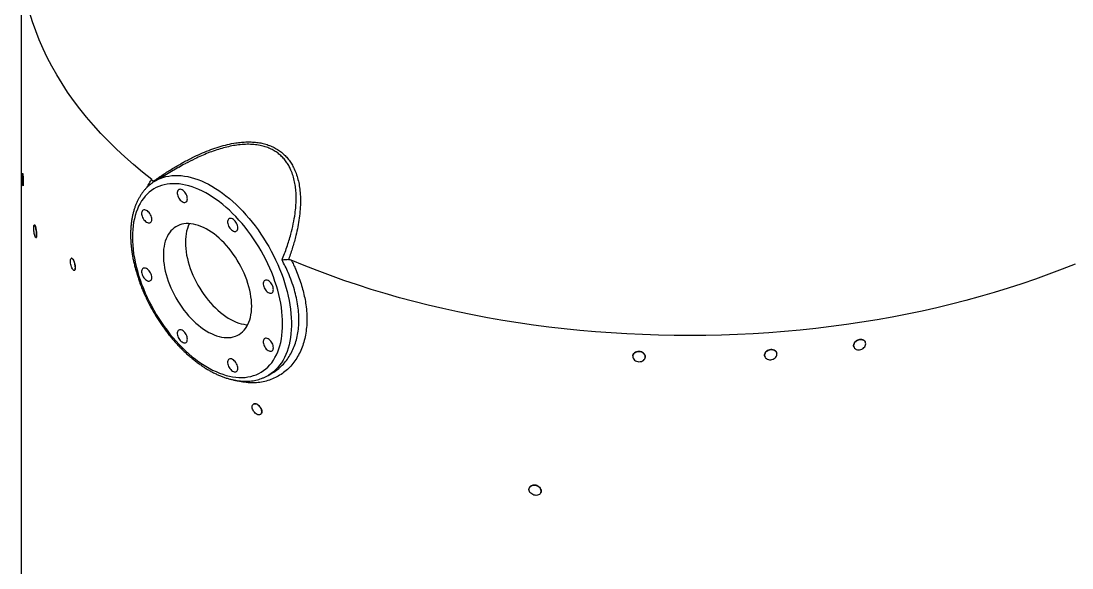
# Model space of a CAD drawing. Header units: millimetres. Extents: x 0 to 594, y 0 to 420.
# Drawn here: x 57.9 to 114, y 73.4 to 102.6 of the extents above; entities that cross this region are included whole.
import ezdxf

# ---------------------------------------------------------------- set-up
doc = ezdxf.new("R2010")
doc.units = ezdxf.units.MM

msp = doc.modelspace()

# ---------------------------------------------------------------- linework, layer by layer
at = {"color": 7, "linetype": 'Continuous', "lineweight": 25}
for p, q in [((57.9295, 106.3348), (57.9295, 44.5952)), ((66.3513, 94.7702), (65.1162, 94.0572)), ((58.0119, 94.4542), (58.0114, 94.4542)), ((58.0397, 93.7881), (58.0402, 93.7882)), ((64.9778, 93.9701), (64.9754, 94.0133)), ((65.1162, 94.0572), (65.1282, 94.0641)), ((58.6653, 91.6911), (58.6344, 91.6842)), ((58.7152, 91.0256), (58.747, 91.0264)), ((60.6196, 89.9152), (60.6191, 89.915)), ((60.7759, 89.2671), (60.7765, 89.2672)), ((102.9786, 85.446), (102.9783, 85.4467)), ((90.5703, 84.712), (90.5702, 84.7111)), ((97.606, 84.7028), (97.6061, 84.7019)), ((98.2577, 84.8432), (98.2575, 84.844)), ((102.373, 85.1673), (102.3733, 85.1666)), ((91.2315, 84.6268), (91.2316, 84.6276)), ((71.1157, 83.6646), (71.3139, 83.779)), ((71.12, 83.6671), (71.1157, 83.6646)), ((70.3336, 82.1322), (70.3331, 82.1319)), ((70.7087, 81.5811), (70.7092, 81.5814)), ((85.0479, 77.6661), (85.0475, 77.6653)), ((85.6648, 77.4135), (85.6651, 77.4143))]:
    msp.add_line(p, q, dxfattribs=at)
at = {"color": 7, "linetype": 'Continuous', "lineweight": 25, "flags": 128}
for points in [[(64.9054, 94.1188), (64.4119, 94.5137), (63.9347, 94.9152), (63.4741, 95.3231), (63.0305, 95.7373), (62.6039, 96.1573), (62.1947, 96.5831), (61.8031, 97.0144), (61.4294, 97.4509), (61.0736, 97.8924), (60.7361, 98.3386), (60.417, 98.7894), (60.1165, 99.2443), (59.8347, 99.7033), (59.5719, 100.166), (59.3282, 100.6321), (59.1037, 101.1015), (58.8984, 101.5738), (58.7127, 102.0487), (58.5465, 102.5261), (58.3999, 103.0056)], [(58.0255, 93.849), (58.0207, 93.8917), (58.0161, 93.9431), (58.0119, 94.0015), (58.0082, 94.0644), (58.0052, 94.1295), (58.0029, 94.1943), (58.0015, 94.2563), (58.001, 94.3131), (58.0015, 94.3625), (58.0029, 94.4026), (58.0052, 94.4319), (58.0082, 94.4493), (58.0119, 94.4541), (58.0161, 94.4461), (58.0207, 94.4256), (58.0255, 94.3933)], [(58.0255, 94.3933), (58.0303, 94.3507), (58.0349, 94.2992), (58.0391, 94.2409), (58.0428, 94.1779), (58.0458, 94.1128), (58.0481, 94.048), (58.0495, 93.986), (58.05, 93.9293), (58.0495, 93.8798), (58.0481, 93.8397), (58.0458, 93.8104), (58.0428, 93.793), (58.0391, 93.7882), (58.0349, 93.7963), (58.0303, 93.8168), (58.0255, 93.849)], [(71.8872, 86.4117), (71.883, 86.6247), (71.8706, 86.842), (71.8498, 87.0633), (71.8209, 87.288), (71.7838, 87.5157), (71.7386, 87.7458), (71.6854, 87.9781), (71.6243, 88.2118), (71.5554, 88.4466), (71.479, 88.682), (71.395, 88.9175), (71.3038, 89.1526), (71.2055, 89.3868), (71.1003, 89.6196), (70.9884, 89.8506), (70.8701, 90.0792), (70.7456, 90.3051), (70.6152, 90.5276), (70.479, 90.7464), (70.3375, 90.9611), (70.1909, 91.1711), (70.0396, 91.376), (69.8837, 91.5754), (69.7237, 91.769), (69.5598, 91.9562), (69.3925, 92.1367), (69.2221, 92.3101), (69.0488, 92.4761), (68.8732, 92.6344), (68.6955, 92.7845), (68.5161, 92.9262), (68.3353, 93.0593), (68.1537, 93.1833), (67.9714, 93.2981), (67.789, 93.4034), (67.6068, 93.499), (67.4251, 93.5847), (67.2444, 93.6603), (67.065, 93.7258), (66.8873, 93.7808), (66.7116, 93.8254), (66.5384, 93.8594), (66.3679, 93.8827), (66.2006, 93.8954), (66.0368, 93.8974), (65.8768, 93.8886), (65.7209, 93.8691), (65.5695, 93.839), (65.4229, 93.7982), (65.2814, 93.747), (65.1453, 93.6853), (65.0148, 93.6134), (64.8903, 93.5313), (64.772, 93.4393), (64.6601, 93.3375), (64.5549, 93.2261), (64.4566, 93.1054), (64.3654, 92.9756), (64.2815, 92.837), (64.205, 92.6899), (64.1362, 92.5346), (64.0751, 92.3714), (64.0219, 92.2006), (63.9767, 92.0226), (63.9396, 91.8378), (63.9106, 91.6465), (63.8899, 91.4492), (63.8774, 91.2462), (63.8733, 91.038), (63.8774, 90.825), (63.8899, 90.6077), (63.9106, 90.3864), (63.9396, 90.1617), (63.9767, 89.934), (64.0219, 89.7039), (64.0751, 89.4717), (64.1362, 89.2379), (64.205, 89.0031), (64.2815, 88.7677), (64.3654, 88.5322), (64.4566, 88.2971), (64.5549, 88.0629), (64.6601, 87.8301), (64.772, 87.5991), (64.8903, 87.3705), (65.0148, 87.1446), (65.1453, 86.9221), (65.2814, 86.7033), (65.4229, 86.4886), (65.5695, 86.2786), (65.7209, 86.0737), (65.8768, 85.8743), (66.0368, 85.6808), (66.2006, 85.4935), (66.3679, 85.313), (66.5384, 85.1396), (66.7116, 84.9736), (66.8873, 84.8153), (67.065, 84.6652), (67.2444, 84.5235), (67.4251, 84.3905), (67.6068, 84.2664), (67.789, 84.1516), (67.9714, 84.0463), (68.1537, 83.9507), (68.3353, 83.865), (68.5161, 83.7894), (68.6955, 83.7239), (68.8732, 83.6689), (69.0488, 83.6243), (69.2221, 83.5903), (69.3925, 83.567), (69.5598, 83.5543), (69.7237, 83.5524), (69.8837, 83.5611), (70.0396, 83.5806), (70.1909, 83.6107), (70.3375, 83.6515), (70.479, 83.7027), (70.6152, 83.7644), (70.7456, 83.8363), (70.8701, 83.9184), (70.9884, 84.0104), (71.1003, 84.1122), (71.2055, 84.2236), (71.3038, 84.3443), (71.395, 84.4741), (71.479, 84.6127), (71.5554, 84.7598), (71.6243, 84.9151), (71.6854, 85.0783), (71.7386, 85.2491), (71.7838, 85.4271), (71.8209, 85.6119), (71.8498, 85.8032), (71.8706, 86.0005), (71.883, 86.2035), (71.8872, 86.4117)], [(66.8073, 93.091), (66.803, 93.1494), (66.79, 93.211), (66.7689, 93.2737), (66.7404, 93.3356), (66.7053, 93.3946), (66.6647, 93.449), (66.62, 93.4968), (66.5726, 93.5367), (66.5241, 93.5672), (66.4759, 93.5875), (66.4297, 93.5968), (66.3869, 93.5949), (66.3489, 93.5819), (66.317, 93.5581), (66.292, 93.5243), (66.275, 93.4816), (66.2663, 93.4314), (66.2663, 93.3753), (66.275, 93.3151), (66.292, 93.2527), (66.317, 93.1901), (66.3489, 93.1294), (66.3869, 93.0725), (66.4297, 93.0212), (66.4759, 92.9772), (66.5241, 92.9418), (66.5726, 92.9163), (66.62, 92.9015), (66.6647, 92.8977), (66.7053, 92.9052), (66.7404, 92.9237), (66.7689, 92.9526), (66.79, 92.991), (66.803, 93.0376), (66.8073, 93.091)], [(64.9066, 91.9934), (64.9023, 92.0518), (64.8894, 92.1134), (64.8683, 92.1761), (64.8397, 92.238), (64.8046, 92.2971), (64.764, 92.3514), (64.7194, 92.3992), (64.672, 92.4391), (64.6234, 92.4696), (64.5753, 92.4899), (64.5291, 92.4992), (64.4863, 92.4973), (64.4483, 92.4843), (64.4163, 92.4605), (64.3914, 92.4267), (64.3743, 92.384), (64.3656, 92.3338), (64.3656, 92.2777), (64.3743, 92.2175), (64.3914, 92.1551), (64.4163, 92.0925), (64.4483, 92.0318), (64.4863, 91.9749), (64.5291, 91.9236), (64.5753, 91.8796), (64.6234, 91.8442), (64.672, 91.8187), (64.7194, 91.8039), (64.764, 91.8001), (64.8046, 91.8076), (64.8397, 91.8261), (64.8683, 91.855), (64.8894, 91.8934), (64.9023, 91.9401), (64.9066, 91.9934)], [(69.4952, 91.5393), (69.4909, 91.5977), (69.478, 91.6593), (69.4569, 91.722), (69.4283, 91.7839), (69.3932, 91.8429), (69.3526, 91.8973), (69.308, 91.9451), (69.2606, 91.9849), (69.212, 92.0155), (69.1639, 92.0358), (69.1177, 92.0451), (69.0749, 92.0432), (69.0369, 92.0302), (69.0049, 92.0063), (68.98, 91.9726), (68.9629, 91.9299), (68.9542, 91.8797), (68.9542, 91.8236), (68.9629, 91.7633), (68.98, 91.701), (69.0049, 91.6384), (69.0369, 91.5777), (69.0749, 91.5208), (69.1177, 91.4695), (69.1639, 91.4254), (69.212, 91.3901), (69.2606, 91.3646), (69.308, 91.3497), (69.3526, 91.346), (69.3932, 91.3535), (69.4283, 91.372), (69.4569, 91.4009), (69.478, 91.4393), (69.4909, 91.4859), (69.4952, 91.5393)], [(58.6068, 91.5424), (58.608, 91.5902), (58.6117, 91.6296), (58.6177, 91.6591), (58.6258, 91.6776), (58.6357, 91.6844), (58.6471, 91.6793), (58.6595, 91.6625), (58.6725, 91.6345), (58.6856, 91.5965), (58.6983, 91.5497), (58.7102, 91.4959), (58.7209, 91.437), (58.73, 91.3752), (58.7371, 91.3126), (58.7419, 91.2515), (58.7444, 91.1942), (58.7444, 91.1427), (58.7419, 91.0989), (58.7371, 91.0643), (58.73, 91.0402), (58.7209, 91.0275), (58.7102, 91.0267), (58.6983, 91.0377), (58.6856, 91.0601), (58.6725, 91.0933), (58.6595, 91.1359), (58.6471, 91.1864), (58.6357, 91.243), (58.6258, 91.3036), (58.6177, 91.3661), (58.6117, 91.4282), (58.608, 91.4877), (58.6068, 91.5424)], [(70.2372, 87.3642), (70.2331, 87.5278), (70.2207, 87.6956), (70.2001, 87.8671), (70.1713, 88.0416), (70.1345, 88.2184), (70.0897, 88.3971), (70.0372, 88.5769), (69.9772, 88.7572), (69.9097, 88.9374), (69.8351, 89.1168), (69.7537, 89.2949), (69.6657, 89.471), (69.5714, 89.6444), (69.4712, 89.8147), (69.3654, 89.9811), (69.2543, 90.143), (69.1385, 90.3), (69.0182, 90.4515), (68.8939, 90.5969), (68.7661, 90.7357), (68.6351, 90.8675), (68.5015, 90.9917), (68.3657, 91.108), (68.2282, 91.2159), (68.0895, 91.3151), (67.9501, 91.4051), (67.8104, 91.4858), (67.6709, 91.5567), (67.5322, 91.6177), (67.3947, 91.6686), (67.2589, 91.7091), (67.1253, 91.7391), (66.9944, 91.7585), (66.8665, 91.7673), (66.7423, 91.7654), (66.622, 91.7528), (66.5061, 91.7295), (66.3951, 91.6957), (66.2893, 91.6515), (66.189, 91.597), (66.0948, 91.5324), (66.0067, 91.458), (65.9253, 91.3739), (65.8507, 91.2806), (65.7833, 91.1782), (65.7232, 91.0673), (65.6707, 90.9481), (65.626, 90.8211), (65.5891, 90.6868), (65.5604, 90.5455), (65.5397, 90.3979), (65.5273, 90.2444), (65.5232, 90.0855), (65.5273, 89.9219), (65.5397, 89.7541), (65.5604, 89.5826), (65.5891, 89.4082), (65.626, 89.2313), (65.6707, 89.0526), (65.7232, 88.8729), (65.7833, 88.6925), (65.8507, 88.5123), (65.9253, 88.3329), (66.0067, 88.1548), (66.0948, 87.9787), (66.189, 87.8053), (66.2893, 87.6351), (66.3951, 87.4687), (66.5061, 87.3067), (66.622, 87.1497), (66.7423, 86.9982), (66.8665, 86.8528), (66.9944, 86.714), (67.1253, 86.5822), (67.2589, 86.458), (67.3947, 86.3417), (67.5322, 86.2338), (67.6709, 86.1346), (67.8104, 86.0446), (67.9501, 85.9639), (68.0895, 85.893), (68.2282, 85.832), (68.3657, 85.7811), (68.5015, 85.7407), (68.6351, 85.7106), (68.7661, 85.6912), (68.8939, 85.6824), (69.0182, 85.6843), (69.1385, 85.6969), (69.2543, 85.7202), (69.3654, 85.754), (69.4712, 85.7982), (69.5714, 85.8527), (69.6657, 85.9173), (69.7537, 85.9917), (69.8351, 86.0758), (69.9097, 86.1691), (69.9772, 86.2715), (70.0372, 86.3824), (70.0897, 86.5016), (70.1345, 86.6286), (70.1713, 86.7629), (70.2001, 86.9042), (70.2207, 87.0518), (70.2331, 87.2053), (70.2372, 87.3642)], [(66.9106, 91.7654), (66.9017, 91.7476), (66.8492, 91.6285), (66.8045, 91.5015), (66.7677, 91.3671), (66.7389, 91.2259), (66.7183, 91.0782), (66.7058, 90.9247), (66.7017, 90.7659), (66.7058, 90.6022), (66.7183, 90.4344), (66.7389, 90.263), (66.7677, 90.0885), (66.8045, 89.9116), (66.8492, 89.733), (66.9017, 89.5532), (66.9618, 89.3729), (67.0292, 89.1927), (67.1038, 89.0132), (67.1852, 88.8351), (67.2733, 88.6591), (67.3676, 88.4856), (67.4678, 88.3154), (67.5736, 88.149), (67.6846, 87.987), (67.8005, 87.83), (67.9208, 87.6785), (68.0451, 87.5331), (68.1729, 87.3943), (68.3038, 87.2625), (68.4375, 87.1383), (68.5732, 87.022), (68.7107, 86.9141), (68.8494, 86.815), (68.9889, 86.7249), (69.1286, 86.6443), (69.268, 86.5733), (69.4067, 86.5123), (69.5442, 86.4615), (69.68, 86.421), (69.8136, 86.391), (69.9446, 86.3715), (70.0284, 86.3646)], [(60.6975, 89.3189), (60.6723, 89.3587), (60.6482, 89.4075), (60.6259, 89.4633), (60.6063, 89.5241), (60.5903, 89.5874), (60.5784, 89.6508), (60.5711, 89.712), (60.5686, 89.7685), (60.5711, 89.8182), (60.5784, 89.8592), (60.5903, 89.8898), (60.6063, 89.909), (60.6259, 89.916), (60.6482, 89.9104), (60.6723, 89.8926), (60.6975, 89.8632)], [(60.6975, 89.8632), (60.7226, 89.8234), (60.7468, 89.7746), (60.7691, 89.7188), (60.7886, 89.658), (60.8047, 89.5947), (60.8166, 89.5313), (60.8239, 89.4701), (60.8264, 89.4136), (60.8239, 89.3639), (60.8166, 89.3229), (60.8047, 89.2923), (60.7886, 89.2731), (60.7691, 89.2662), (60.7468, 89.2717), (60.7226, 89.2895), (60.6975, 89.3189)], [(114.1725, 89.6099), (113.48, 89.3319), (112.7763, 89.0635), (112.0618, 88.8047), (111.3368, 88.5559), (110.6018, 88.317), (109.8573, 88.0882), (109.1035, 87.8697), (108.341, 87.6615), (107.5701, 87.4639), (106.7914, 87.2768), (106.0051, 87.1005), (105.2119, 86.935), (104.4121, 86.7803), (103.6062, 86.6367), (102.7946, 86.5041), (101.9777, 86.3827), (101.1562, 86.2725), (100.3303, 86.1735), (99.5006, 86.0859), (98.6675, 86.0097), (97.8316, 85.9448), (96.9932, 85.8915), (96.1528, 85.8496), (95.311, 85.8192), (94.4682, 85.8004), (93.6248, 85.7931), (92.7814, 85.7973), (91.9383, 85.8131), (91.0962, 85.8404), (90.2554, 85.8792), (89.4165, 85.9296), (88.5798, 85.9913), (87.7459, 86.0646), (86.9153, 86.1492), (86.0883, 86.2451), (85.2656, 86.3523), (84.4475, 86.4708), (83.6344, 86.6004), (82.8269, 86.7411), (82.0255, 86.8929), (81.2304, 87.0555), (80.4423, 87.229), (79.6615, 87.4132), (78.8885, 87.608), (78.1238, 87.8134), (77.3676, 88.0292), (76.6206, 88.2552), (75.883, 88.4915), (75.1553, 88.7377), (74.438, 88.9938), (73.7314, 89.2597), (73.0359, 89.5352), (72.3518, 89.8201)], [(64.9066, 88.8895), (64.9023, 88.9479), (64.8894, 89.0095), (64.8683, 89.0722), (64.8397, 89.1341), (64.8046, 89.1931), (64.764, 89.2475), (64.7194, 89.2953), (64.672, 89.3351), (64.6234, 89.3657), (64.5753, 89.386), (64.5291, 89.3953), (64.4863, 89.3934), (64.4483, 89.3803), (64.4163, 89.3565), (64.3914, 89.3228), (64.3743, 89.2801), (64.3656, 89.2299), (64.3656, 89.1738), (64.3743, 89.1135), (64.3914, 89.0511), (64.4163, 88.9886), (64.4483, 88.9279), (64.4863, 88.8709), (64.5291, 88.8197), (64.5753, 88.7756), (64.6234, 88.7403), (64.672, 88.7148), (64.7194, 88.6999), (64.764, 88.6962), (64.8046, 88.7037), (64.8397, 88.7222), (64.8683, 88.7511), (64.8894, 88.7895), (64.9023, 88.8361), (64.9066, 88.8895)], [(71.3959, 88.2473), (71.3916, 88.3057), (71.3786, 88.3672), (71.3575, 88.4299), (71.329, 88.4918), (71.2939, 88.5509), (71.2533, 88.6052), (71.2086, 88.6531), (71.1612, 88.6929), (71.1127, 88.7235), (71.0645, 88.7437), (71.0183, 88.7531), (70.9755, 88.7512), (70.9375, 88.7381), (70.9056, 88.7143), (70.8806, 88.6805), (70.8636, 88.6378), (70.8549, 88.5876), (70.8549, 88.5315), (70.8636, 88.4713), (70.8806, 88.4089), (70.9056, 88.3463), (70.9375, 88.2856), (70.9755, 88.2287), (71.0183, 88.1774), (71.0645, 88.1334), (71.1127, 88.0981), (71.1612, 88.0726), (71.2086, 88.0577), (71.2533, 88.054), (71.2939, 88.0615), (71.329, 88.08), (71.3575, 88.1089), (71.3786, 88.1473), (71.3916, 88.1939), (71.3959, 88.2473)], [(66.8073, 85.5975), (66.803, 85.6559), (66.79, 85.7174), (66.7689, 85.7801), (66.7404, 85.842), (66.7053, 85.9011), (66.6647, 85.9554), (66.62, 86.0033), (66.5726, 86.0431), (66.5241, 86.0736), (66.4759, 86.0939), (66.4297, 86.1032), (66.3869, 86.1014), (66.3489, 86.0883), (66.317, 86.0645), (66.292, 86.0307), (66.275, 85.988), (66.2663, 85.9378), (66.2663, 85.8817), (66.275, 85.8215), (66.292, 85.7591), (66.317, 85.6965), (66.3489, 85.6358), (66.3869, 85.5789), (66.4297, 85.5276), (66.4759, 85.4836), (66.5241, 85.4483), (66.5726, 85.4227), (66.62, 85.4079), (66.6647, 85.4041), (66.7053, 85.4116), (66.7404, 85.4302), (66.7689, 85.4591), (66.79, 85.4974), (66.803, 85.5441), (66.8073, 85.5975)], [(71.3959, 85.1433), (71.3916, 85.2017), (71.3786, 85.2633), (71.3575, 85.326), (71.329, 85.3879), (71.2939, 85.447), (71.2533, 85.5013), (71.2086, 85.5491), (71.1612, 85.589), (71.1127, 85.6195), (71.0645, 85.6398), (71.0183, 85.6491), (70.9755, 85.6472), (70.9375, 85.6342), (70.9056, 85.6104), (70.8806, 85.5766), (70.8636, 85.5339), (70.8549, 85.4837), (70.8549, 85.4276), (70.8636, 85.3674), (70.8806, 85.305), (70.9056, 85.2424), (70.9375, 85.1817), (70.9755, 85.1248), (71.0183, 85.0735), (71.0645, 85.0295), (71.1127, 84.9941), (71.1612, 84.9686), (71.2086, 84.9538), (71.2533, 84.95), (71.2939, 84.9575), (71.329, 84.976), (71.3575, 85.0049), (71.3786, 85.0433), (71.3916, 85.0899), (71.3959, 85.1433)], [(102.676, 85.5785), (102.6131, 85.5636), (102.5527, 85.5388), (102.497, 85.5051), (102.4482, 85.4637), (102.4082, 85.4163), (102.3784, 85.3647), (102.3601, 85.3108), (102.3539, 85.2567), (102.3601, 85.2046), (102.3784, 85.1563), (102.4082, 85.1139), (102.4482, 85.0788), (102.497, 85.0524), (102.5527, 85.0359), (102.6131, 85.0297), (102.676, 85.0341)], [(102.676, 85.0341), (102.7388, 85.049), (102.7992, 85.0738), (102.8549, 85.1075), (102.9037, 85.1489), (102.9438, 85.1963), (102.9736, 85.2479), (102.9919, 85.3018), (102.9981, 85.3558), (102.9919, 85.408), (102.9736, 85.4562), (102.9438, 85.4987), (102.9037, 85.5338), (102.8549, 85.5601), (102.7992, 85.5767), (102.7388, 85.5829), (102.676, 85.5785)], [(90.9009, 84.9411), (90.836, 84.9386), (90.7737, 84.9258), (90.7162, 84.9031), (90.6658, 84.8714), (90.6245, 84.8319), (90.5937, 84.7861), (90.5748, 84.7359), (90.5684, 84.6831), (90.5748, 84.6297), (90.5937, 84.5778), (90.6245, 84.5295), (90.6658, 84.4865), (90.7162, 84.4505), (90.7737, 84.4229), (90.836, 84.4047), (90.9009, 84.3967)], [(90.9009, 84.3967), (90.9657, 84.3992), (91.0281, 84.4121), (91.0856, 84.4348), (91.1359, 84.4665), (91.1773, 84.506), (91.208, 84.5517), (91.2269, 84.602), (91.2333, 84.6548), (91.2269, 84.7082), (91.208, 84.76), (91.1773, 84.8084), (91.1359, 84.8514), (91.0856, 84.8874), (91.0281, 84.915), (90.9657, 84.9331), (90.9009, 84.9411)], [(97.9319, 85.0447), (97.8674, 85.0348), (97.8053, 85.0149), (97.7482, 84.9856), (97.698, 84.9481), (97.6569, 84.9039), (97.6263, 84.8546), (97.6075, 84.8022), (97.6012, 84.7486), (97.6075, 84.696), (97.6263, 84.6463), (97.6569, 84.6014), (97.698, 84.5632), (97.7482, 84.5329), (97.8053, 84.5119), (97.8674, 84.5009), (97.9319, 84.5004)], [(97.9319, 84.5004), (97.9964, 84.5102), (98.0585, 84.5302), (98.1157, 84.5595), (98.1658, 84.597), (98.2069, 84.6412), (98.2375, 84.6905), (98.2563, 84.7429), (98.2627, 84.7964), (98.2563, 84.8491), (98.2375, 84.8988), (98.2069, 84.9436), (98.1658, 84.9819), (98.1157, 85.0121), (98.0585, 85.0331), (97.9964, 85.0442), (97.9319, 85.0447)], [(69.4952, 84.0457), (69.4909, 84.1041), (69.478, 84.1657), (69.4569, 84.2284), (69.4283, 84.2903), (69.3932, 84.3494), (69.3526, 84.4037), (69.308, 84.4515), (69.2606, 84.4914), (69.212, 84.5219), (69.1639, 84.5422), (69.1177, 84.5515), (69.0749, 84.5496), (69.0369, 84.5366), (69.0049, 84.5128), (68.98, 84.479), (68.9629, 84.4363), (68.9542, 84.3861), (68.9542, 84.33), (68.9629, 84.2698), (68.98, 84.2074), (69.0049, 84.1448), (69.0369, 84.0841), (69.0749, 84.0272), (69.1177, 83.9759), (69.1639, 83.9319), (69.212, 83.8965), (69.2606, 83.871), (69.308, 83.8562), (69.3526, 83.8524), (69.3932, 83.8599), (69.4283, 83.8784), (69.4569, 83.9073), (69.478, 83.9457), (69.4909, 83.9924), (69.4952, 84.0457)], [(70.5209, 81.5843), (70.4712, 81.6138), (70.4235, 81.6526), (70.3795, 81.6992), (70.341, 81.7519), (70.3093, 81.8086), (70.2858, 81.8672), (70.2713, 81.9253), (70.2665, 81.9808), (70.2713, 82.0315), (70.2858, 82.0755), (70.3093, 82.1111), (70.341, 82.1368), (70.3795, 82.1519), (70.4235, 82.1555), (70.4712, 82.1477), (70.5209, 82.1286)], [(70.5209, 82.1286), (70.5705, 82.0992), (70.6182, 82.0603), (70.6622, 82.0137), (70.7008, 81.961), (70.7324, 81.9043), (70.7559, 81.8457), (70.7704, 81.7876), (70.7753, 81.7321), (70.7704, 81.6814), (70.7559, 81.6374), (70.7324, 81.6019), (70.7008, 81.5761), (70.6622, 81.5611), (70.6182, 81.5574), (70.5705, 81.5653), (70.5209, 81.5843)], [(85.3562, 77.2672), (85.2929, 77.2811), (85.232, 77.3048), (85.1759, 77.3376), (85.1268, 77.3782), (85.0864, 77.4249), (85.0564, 77.476), (85.038, 77.5296), (85.0317, 77.5835), (85.038, 77.6358), (85.0564, 77.6843), (85.0864, 77.7273), (85.1268, 77.7631), (85.1759, 77.7902), (85.232, 77.8078), (85.2929, 77.815), (85.3562, 77.8116)], [(85.3562, 77.8116), (85.4195, 77.7978), (85.4804, 77.774), (85.5364, 77.7412), (85.5856, 77.7007), (85.626, 77.654), (85.6559, 77.6028), (85.6744, 77.5493), (85.6806, 77.4953), (85.6744, 77.4431), (85.6559, 77.3945), (85.626, 77.3515), (85.5856, 77.3158), (85.5364, 77.2886), (85.4804, 77.2711), (85.4195, 77.2639), (85.3562, 77.2672)]]:
    msp.add_lwpolyline(points, dxfattribs=at)
at = {"color": 8, "linetype": 'Continuous', "lineweight": 25, "flags": 128}
msp.add_lwpolyline([(65.1282, 94.0641), (65.2171, 94.1117), (65.357, 94.1755), (65.5022, 94.2289), (65.6526, 94.2719), (65.8078, 94.3042), (65.9676, 94.3258), (66.1315, 94.3368), (66.2993, 94.337), (66.4707, 94.3266), (66.6453, 94.3054), (66.8227, 94.2736), (67.0027, 94.2311), (67.1849, 94.1782), (67.3689, 94.1149), (67.5544, 94.0412), (67.741, 93.9575), (67.9283, 93.8637), (68.1159, 93.7602), (68.3036, 93.647), (68.4909, 93.5245), (68.6775, 93.3929), (68.8629, 93.2524), (69.0469, 93.1033), (69.2291, 92.9459), (69.4091, 92.7805), (69.5866, 92.6074), (69.7612, 92.427), (69.9325, 92.2396), (70.1004, 92.0456), (70.2643, 91.8454), (70.424, 91.6393), (70.5792, 91.4278), (70.7296, 91.2113), (70.8749, 90.9901), (71.0147, 90.7648), (71.1489, 90.5358), (71.2772, 90.3035), (71.3992, 90.0683), (71.5149, 89.8308), (71.6239, 89.5914), (71.726, 89.3506), (71.821, 89.1088), (71.9088, 88.8665), (71.9892, 88.6242), (72.062, 88.3824), (72.1271, 88.1415), (72.1843, 87.902), (72.2335, 87.6644), (72.2747, 87.4292), (72.3078, 87.1967), (72.3326, 86.9675), (72.3492, 86.742), (72.3575, 86.5207), (72.3575, 86.3039), (72.3492, 86.0922), (72.3326, 85.8858), (72.3078, 85.6853), (72.2747, 85.491), (72.2335, 85.3033), (72.1843, 85.1226), (72.1271, 84.9492), (72.062, 84.7834), (71.9892, 84.6256), (71.9088, 84.4761), (71.821, 84.3352), (71.726, 84.2032), (71.6239, 84.0802), (71.5149, 83.9667), (71.3992, 83.8627), (71.2772, 83.7685), (71.1489, 83.6842), (71.12, 83.6671)], dxfattribs=at)
at = {"color": 7, "linetype": 'Continuous', "lineweight": 25}
for points, knots in [([(64.9754, 94.0133), (64.9869, 94.0214), (65.0413, 94.0601), (65.2587, 94.2132), (65.6326, 94.4655), (66.1385, 94.7817), (66.6549, 95.0767), (67.1476, 95.3296), (67.6144, 95.5428), (68.0532, 95.7189), (68.4969, 95.8697), (68.9428, 95.9907), (69.3417, 96.0687), (69.6915, 96.1112), (69.9923, 96.1279), (70.2889, 96.1231), (70.5784, 96.0954), (70.8576, 96.0431), (71.1241, 95.9643), (71.3761, 95.8599), (71.6116, 95.731), (71.8277, 95.5783), (72.022, 95.4022), (72.1947, 95.206), (72.3459, 94.9923), (72.487, 94.7424), (72.6106, 94.4534), (72.7115, 94.1251), (72.7822, 93.7843), (72.8287, 93.4039), (72.8456, 92.9841), (72.8281, 92.5258), (72.7787, 92.0627), (72.701, 91.598), (72.5864, 91.0782), (72.4272, 90.5047), (72.2828, 90.0756), (72.2025, 89.856), (72.198, 89.8438)], [0, 0, 0, 0, 0.0028037, 0.0132975, 0.0529667, 0.0926869, 0.1323858, 0.1720262, 0.2040503, 0.2362036, 0.2683522, 0.300411, 0.3323556, 0.3541812, 0.3761098, 0.3980491, 0.4199311, 0.4417176, 0.4633936, 0.4851651, 0.5069326, 0.5286029, 0.5502354, 0.5719519, 0.5936835, 0.6153366, 0.643028, 0.6708172, 0.69864, 0.7263774, 0.7613824, 0.7964822, 0.8316564, 0.8668348, 0.9019057, 0.9495481, 0.9971963, 1, 1, 1, 1]), ([(66.7029, 94.9663), (66.6973, 94.9634), (66.5782, 94.9025), (66.4626, 94.8336), (66.3525, 94.768)], [0, 0, 0, 0, 0.0474093, 1, 1, 1, 1]), ([(58.012, 94.4515), (58.0123, 94.4524), (58.0145, 94.4583), (58.0193, 94.4373), (58.0237, 94.4058), (58.0255, 94.3933)], [0, 0, 0, 0, 0.0934459, 0.6402821, 1, 1, 1, 1]), ([(58.0255, 94.3933), (58.0265, 94.3855), (58.0302, 94.3552), (58.0367, 94.2846), (58.044, 94.1773), (58.0493, 94.0633), (58.0519, 93.9561), (58.0513, 93.8665), (58.0476, 93.8092), (58.0434, 93.7839), (58.0405, 93.7897), (58.0401, 93.7904)], [0, 0, 0, 0, 0.0461407, 0.1797381, 0.3133439, 0.4469465, 0.5805517, 0.7141554, 0.8477537, 0.981356, 1, 1, 1, 1]), ([(65.1298, 94.0643), (65.1242, 94.0614), (65.0736, 94.0346), (64.9828, 93.9752), (64.8583, 93.8857), (64.7401, 93.7866), (64.6278, 93.6792), (64.5216, 93.5633), (64.4218, 93.4392), (64.3285, 93.3068), (64.2418, 93.1665), (64.1621, 93.0184), (64.0893, 92.8627), (64.0239, 92.6998), (63.9658, 92.5299), (63.9152, 92.3534), (63.8723, 92.1706), (63.8371, 91.9819), (63.8097, 91.7876), (63.7901, 91.5883), (63.7783, 91.3842), (63.7744, 91.1758), (63.7782, 90.9635), (63.7898, 90.7476), (63.8091, 90.5285), (63.8361, 90.3068), (63.8706, 90.0826), (63.9126, 89.8565), (63.9619, 89.6287), (64.0185, 89.3997), (64.0823, 89.1699), (64.153, 88.9397), (64.2306, 88.7093), (64.3149, 88.4794), (64.4059, 88.2501), (64.5032, 88.0219), (64.6067, 87.7952), (64.7163, 87.5703), (64.8318, 87.3477), (64.9529, 87.1278), (65.0794, 86.9108), (65.2112, 86.6971), (65.348, 86.4872), (65.4896, 86.2814), (65.6357, 86.08), (65.7862, 85.8834), (65.9407, 85.692), (66.099, 85.5059), (66.2608, 85.3257), (66.426, 85.1516), (66.5941, 84.9838), (66.765, 84.8227), (66.9384, 84.6687), (67.114, 84.5219), (67.2916, 84.3826), (67.4708, 84.2512), (67.6513, 84.1278), (67.833, 84.0127), (68.0154, 83.9061), (68.1983, 83.8083), (68.3814, 83.7195), (68.5644, 83.6399), (68.7469, 83.5697), (68.9285, 83.5091), (69.109, 83.4582), (69.288, 83.4172), (69.465, 83.3862), (69.6397, 83.3653), (69.8117, 83.3545), (69.9807, 83.3538), (70.1461, 83.3632), (70.3077, 83.3826), (70.4652, 83.4119), (70.6182, 83.4509), (70.7665, 83.4995), (70.9096, 83.5579), (71.0276, 83.6141), (71.0957, 83.6543), (71.1198, 83.6685)], [0, 0, 0, 0, 0.0015819, 0.014421, 0.0272575, 0.0401063, 0.0529841, 0.0659056, 0.0788834, 0.0919261, 0.1050391, 0.118224, 0.1314788, 0.1447995, 0.1581787, 0.1716089, 0.1850806, 0.1985853, 0.2121154, 0.2256626, 0.2392212, 0.2527856, 0.2663512, 0.2799146, 0.2934737, 0.3070267, 0.3205729, 0.3341119, 0.3476431, 0.3611668, 0.3746831, 0.3881927, 0.4016958, 0.4151936, 0.4286862, 0.4421749, 0.4556598, 0.4691419, 0.4826223, 0.4961013, 0.5095802, 0.5230592, 0.5365392, 0.5500212, 0.5635057, 0.5769936, 0.5904855, 0.6039827, 0.6174854, 0.6309946, 0.6445111, 0.6580354, 0.671568, 0.6851094, 0.6986599, 0.7122196, 0.7257881, 0.7393648, 0.7529488, 0.7665382, 0.7801308, 0.7937218, 0.8073068, 0.8208798, 0.8344339, 0.847961, 0.8614523, 0.874898, 0.8882892, 0.9016171, 0.9148749, 0.9280586, 0.941167, 0.9542028, 0.9671727, 0.9800869, 0.9929594, 1, 1, 1, 1]), ([(64.9054, 94.1188), (64.926, 94.0997), (64.9579, 94.0701), (64.9709, 94.0281), (64.9754, 94.0133)], [0, 0, 0, 0, 0.6481322, 1, 1, 1, 1]), ([(58.7603, 91.0369), (58.7651, 91.0497), (58.7745, 91.0755), (58.7793, 91.1557), (58.7762, 91.2562), (58.765, 91.3689), (58.7473, 91.4802), (58.7252, 91.5784), (58.7015, 91.6504), (58.6806, 91.69), (58.6703, 91.6879), (58.6662, 91.687)], [0, 0, 0, 0, 0.1151937, 0.2303877, 0.3455539, 0.46071, 0.5758982, 0.6911409, 0.8064267, 0.9217341, 1, 1, 1, 1]), ([(58.747, 91.0282), (58.7478, 91.0276), (58.753, 91.0236), (58.757, 91.0307), (58.7603, 91.0369)], [0, 0, 0, 0, 0.1456323, 1, 1, 1, 1]), ([(60.6975, 89.8632), (60.697, 89.8639), (60.6822, 89.8843), (60.6536, 89.9143), (60.6308, 89.9138), (60.6199, 89.9136)], [0, 0, 0, 0, 0.0164434, 0.5320208, 1, 1, 1, 1]), ([(60.7754, 89.2716), (60.7804, 89.2717), (60.7976, 89.2719), (60.8171, 89.3105), (60.8297, 89.382), (60.8267, 89.4792), (60.8092, 89.5886), (60.779, 89.6978), (60.7401, 89.7961), (60.7115, 89.8411), (60.6975, 89.8632)], [0, 0, 0, 0, 0.0548871, 0.1905129, 0.3261406, 0.4617667, 0.5973876, 0.7330125, 0.8686388, 1, 1, 1, 1]), ([(72.198, 89.8438), (72.158, 89.8397), (72.078, 89.8318), (71.9586, 89.8249), (71.8875, 89.8229), (71.8555, 89.8228), (71.8553, 89.8228)], [0, 0, 0, 0, 0.33692942, 0.67256765, 0.99802106, 1, 1, 1, 1]), ([(72.198, 89.8438), (72.2154, 89.8447), (72.2506, 89.8467), (72.3028, 89.8383), (72.3351, 89.8263), (72.3518, 89.8201)], [0, 0, 0, 0, 0.31818942, 0.64757129, 1, 1, 1, 1]), ([(102.3765, 85.1687), (102.3679, 85.1884), (102.3473, 85.2354), (102.3569, 85.3221), (102.399, 85.4139), (102.4736, 85.4936), (102.5696, 85.5536), (102.6409, 85.5703), (102.676, 85.5785)], [0, 0, 0, 0, 0.1271863, 0.3028558, 0.4785186, 0.6541866, 0.829858, 1, 1, 1, 1]), ([(102.676, 85.5785), (102.6771, 85.5786), (102.7143, 85.5843), (102.7883, 85.5844), (102.8826, 85.5529), (102.9489, 85.504), (102.9673, 85.4608), (102.9742, 85.4447)], [0, 0, 0, 0, 0.00881, 0.2849527, 0.5610883, 0.8372481, 1, 1, 1, 1]), ([(90.5748, 84.7115), (90.5751, 84.7232), (90.5763, 84.7653), (90.6171, 84.8312), (90.6917, 84.8963), (90.7912, 84.9373), (90.8647, 84.9398), (90.9009, 84.9411)], [0, 0, 0, 0, 0.0875221, 0.3174429, 0.5473705, 0.7773032, 1, 1, 1, 1]), ([(90.9009, 84.9411), (90.9021, 84.9411), (90.9404, 84.9393), (91.0165, 84.9248), (91.1152, 84.8749), (91.1906, 84.8018), (91.2255, 84.7248), (91.2373, 84.6651), (91.2301, 84.6374), (91.2277, 84.6284)], [0, 0, 0, 0, 0.0064255, 0.2078754, 0.4093194, 0.6107817, 0.8122372, 0.9383877, 1, 1, 1, 1]), ([(97.6089, 84.7036), (97.6067, 84.7094), (97.5935, 84.7436), (97.6056, 84.814), (97.6473, 84.9022), (97.7242, 84.976), (97.8227, 85.0283), (97.8959, 85.0393), (97.9319, 85.0447)], [0, 0, 0, 0, 0.0391266, 0.2325193, 0.4259059, 0.6192951, 0.81269, 1, 1, 1, 1]), ([(97.9319, 85.0447), (97.9331, 85.0448), (97.9713, 85.0475), (98.0468, 85.0416), (98.1456, 85.0031), (98.2181, 84.9383), (98.2522, 84.8805), (98.2561, 84.8471), (98.2564, 84.8439)], [0, 0, 0, 0, 0.0077014, 0.2491893, 0.490672, 0.7321769, 0.9736693, 1, 1, 1, 1]), ([(70.5209, 82.1286), (70.52, 82.1291), (70.4906, 82.1434), (70.4333, 82.1593), (70.3692, 82.1566), (70.3439, 82.135), (70.3363, 82.1284)], [0, 0, 0, 0, 0.0129573, 0.4192767, 0.8255861, 1, 1, 1, 1]), ([(70.708, 81.583), (70.724, 81.5964), (70.7581, 81.625), (70.7794, 81.7025), (70.7743, 81.7974), (70.7399, 81.8999), (70.681, 81.9967), (70.6049, 82.0791), (70.5486, 82.1123), (70.5209, 82.1286)], [0, 0, 0, 0, 0.1289238, 0.2748704, 0.4208155, 0.5667549, 0.7126981, 0.8586445, 1, 1, 1, 1]), ([(85.3562, 77.8116), (85.355, 77.8118), (85.3176, 77.8168), (85.2431, 77.8157), (85.1478, 77.7826), (85.079, 77.7302), (85.0595, 77.6835), (85.0515, 77.6644)], [0, 0, 0, 0, 0.0085559, 0.2768157, 0.5450712, 0.8133478, 1, 1, 1, 1]), ([(85.661, 77.4159), (85.6683, 77.4328), (85.6874, 77.4773), (85.6774, 77.5607), (85.6352, 77.6518), (85.5601, 77.7302), (85.4633, 77.7885), (85.3915, 77.804), (85.3562, 77.8116)], [0, 0, 0, 0, 0.1105791, 0.2895909, 0.4685952, 0.6476048, 0.8266189, 1, 1, 1, 1])]:
    msp.add_open_spline(points, degree=3, knots=knots, dxfattribs=at)
at = {"color": 8, "linetype": 'Continuous', "lineweight": 25}
for points, knots in [([(71.8553, 89.8228), (71.9004, 89.9366), (71.9906, 90.1641), (72.1134, 90.5079), (72.2261, 90.8535), (72.3466, 91.2687), (72.4638, 91.7535), (72.5496, 92.2479), (72.5964, 92.6815), (72.6142, 93.0539), (72.6069, 93.4118), (72.5742, 93.7533), (72.5157, 94.0798), (72.4266, 94.3976), (72.3136, 94.6776), (72.1843, 94.9173), (72.0453, 95.1217), (71.8824, 95.3111), (71.6977, 95.4806), (71.4943, 95.6262), (71.2722, 95.7493), (71.0297, 95.8489), (70.7507, 95.9295), (70.4375, 95.9828), (70.0872, 96.0041), (69.7234, 95.9909), (69.3558, 95.9464), (68.9925, 95.8758), (68.6356, 95.7838), (68.2765, 95.6707), (67.9162, 95.5383), (67.5557, 95.3877), (67.1494, 95.201), (66.8679, 95.053), (66.7029, 94.9663)], [0, 0, 0, 0, 0.0312898, 0.0625789, 0.0939797, 0.1253794, 0.1752743, 0.2251602, 0.2591307, 0.2931237, 0.3270794, 0.3582551, 0.3894251, 0.4213901, 0.4533455, 0.4774143, 0.5014795, 0.5262994, 0.5511159, 0.5750666, 0.5990167, 0.6239064, 0.6487986, 0.6790716, 0.7093536, 0.7409161, 0.7724879, 0.8025322, 0.8326189, 0.8626798, 0.8937584, 0.9248617, 0.9559492, 1, 1, 1, 1]), ([(64.664, 93.7115), (64.6643, 93.7124), (64.6973, 93.7913), (64.7756, 93.9306), (64.8622, 94.0561), (64.9054, 94.1188)], [0, 0, 0, 0, 0.0056524, 0.5033627, 1, 1, 1, 1]), ([(72.3518, 89.8201), (72.3933, 89.7358), (72.4761, 89.5672), (72.6075, 89.2719), (72.7429, 88.934), (72.8733, 88.5544), (72.9824, 88.1757), (73.0689, 87.8002), (73.1371, 87.4008), (73.1787, 86.9803), (73.1867, 86.5434), (73.1587, 86.1218), (73.0946, 85.7205), (72.9945, 85.3422), (72.8607, 84.9887), (72.6947, 84.6614), (72.4976, 84.3627), (72.2698, 84.0957), (72.014, 83.8617), (71.7335, 83.6633), (71.43, 83.5023), (71.1053, 83.3815), (70.7627, 83.3014), (70.4079, 83.2639), (70.044, 83.2687), (69.674, 83.3203), (69.4173, 83.3721), (69.285, 83.4187), (69.2782, 83.421)], [0, 0, 0, 0, 0.02359848, 0.04719759, 0.08213703, 0.11719725, 0.15229783, 0.18735633, 0.22229469, 0.26545941, 0.30877826, 0.35209713, 0.3952617, 0.43801956, 0.48092495, 0.52383162, 0.5665908, 0.60963741, 0.65283388, 0.69602965, 0.73907554, 0.78250253, 0.8260069, 0.86943218, 0.91208223, 0.95488556, 0.99768653, 1, 1, 1, 1]), ([(71.3127, 83.7812), (71.3262, 83.7881), (71.4357, 83.8439), (71.6244, 83.9842), (71.8737, 84.2036), (72.0939, 84.4588), (72.2837, 84.7401), (72.4438, 85.0478), (72.5737, 85.3841), (72.6707, 85.7445), (72.7328, 86.1228), (72.761, 86.5196), (72.7535, 86.9353), (72.7101, 87.3648), (72.6315, 87.8008), (72.5186, 88.2446), (72.3707, 88.6958), (72.2037, 89.1124), (72.0309, 89.4886), (71.9139, 89.7112), (71.8553, 89.8228)], [0, 0, 0, 0, 0.0083147, 0.0674009, 0.1281573, 0.188914, 0.247434, 0.3059542, 0.3661393, 0.4263244, 0.4852928, 0.5442602, 0.6049765, 0.6656936, 0.7254321, 0.785172, 0.8467027, 0.908234, 0.9540228, 1, 1, 1, 1])]:
    msp.add_open_spline(points, degree=3, knots=knots, dxfattribs=at)

doc.saveas('drawing.dxf')
